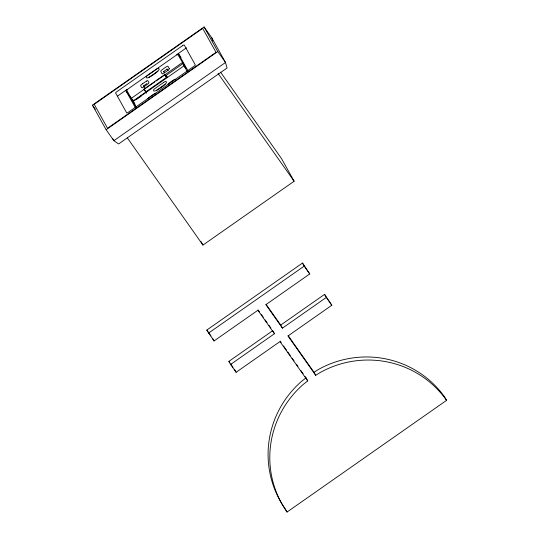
<?xml version="1.0" encoding="UTF-8"?>
<svg xmlns="http://www.w3.org/2000/svg" width="539" height="539" viewBox="0 0 539 539"><rect width="100%" height="100%" fill="white"/><g stroke="black" fill="none" stroke-linecap="round" stroke-linejoin="round"><path stroke-width="0.81" d="M135.424 107.834L126.045 90.99L127.298 89.258L117.576 96.063M131.819 98.206L131.563 98.812L136.05 106.877M131.927 100.227L132.951 99.203M305.067 376.485L306.024 377.839L301.833 381.107A97.384 95.787 -29.1 0 0 285.333 508.978L287.044 512.05L446.555 400.349L444.843 397.277A97.384 95.787 -29.1 0 0 318.509 369.431L314.001 372.254L288.156 335.622M306.024 377.839L307.735 380.911L303.545 384.179A97.384 95.787 -29.1 0 0 287.044 512.05M92.445 105.139L204.099 26.95L211.834 37.912L225.511 62.49L227.06 67.995L118.593 143.953L113.857 140.679L106.122 129.717L92.445 105.139L95.342 109.249M186.467 47.823L176.745 54.628L178.685 54.122L180.983 57.39M149.141 77.232L157.86 71.135M164.442 72.765L163.708 71.451L167.09 69.086L168.02 70.4M144.385 87.311L143.59 85.89L146.972 83.525M146.46 93.18L144.021 89.117L164.759 74.591L166.834 77.542M154.713 81.948L131.26 98.367L126.84 90.431A2.924 0.526 -35.2 0 1 128.976 88.295L175.236 55.901A2.924 0.526 -35.2 0 1 177.883 54.682L184.217 65.367M156.094 80.978L182.303 62.625M167.124 77.731L165.918 75.561L182.984 63.615L184.587 66.499M145.624 92.001L166.362 77.481L164.759 74.591M146.204 91.798L133.099 100.975L126.045 90.99M166.207 77.791L167.589 76.821M136.239 107.308L133.025 101.534L184.068 65.792L185.901 68.392L184.143 65.232M136.744 99.176L141.265 96.009M156.445 90.343L165.156 84.246M106.122 129.717L217.783 51.528L204.099 26.95M127.44 138.024L202.954 245.083L294.119 181.245L281.513 158.594L220.518 72.125M307.735 380.911L279.977 341.564L236.116 372.281L230.591 364.452L274.459 333.735L257.891 310.248L214.023 340.971L206.794 330.07L302.5 263.045L309.73 273.947L265.862 304.663L282.429 328.15L326.297 297.434L324.586 294.361L280.725 325.078L282.429 328.15M208.499 333.142L304.212 266.118L302.5 263.045M230.591 364.452L228.88 361.379L272.747 330.663L274.459 333.735M324.586 294.361L331.822 305.263L287.954 335.979L315.713 375.326L320.22 372.503A97.384 95.787 -29.1 0 1 446.555 400.349M217.783 51.528L225.511 62.49L113.857 140.679L112.644 138.51M218.113 73.506L294.119 181.245M304.212 266.118L309.73 273.947M326.297 297.434L331.822 305.263M163.708 71.451L164.638 72.772M165.918 75.561L167.157 77.32M143.59 85.89L144.519 87.203M144.021 89.117L145.685 91.475M133.025 101.534L134.858 104.135L134.157 102.875M266.05 304.279L280.725 325.078M258.073 309.864L259.495 311.879M261.388 314.56L263.281 317.242M265.175 319.93L267.068 322.612M268.961 325.293L270.854 327.981M280.186 341.207L281.142 342.561M283.534 345.957L286.404 350.027M287.839 352.061L290.231 355.45M292.145 358.166L294.058 360.881M296.457 364.27L297.892 366.304M300.762 370.381L303.154 373.77M206.794 330.07L210.931 335.938M228.88 361.379L229.803 362.686M230.719 363.993L233.023 367.254M178.685 54.122L188.057 70.973M184.068 65.792L187.282 71.566M167.09 69.086L167.824 70.4M314.001 372.254L315.713 375.326M200.926 241.432L202.954 245.083M234.404 369.208L236.116 372.281M212.656 338.512L214.023 340.971M211.834 37.912L212.777 40.971M142.599 83.734A2.729 0.492 -35.2 0 0 140.605 85.721L141.723 87.736A2.729 0.492 -35.2 0 0 144.196 86.597A9.123 1.637 -35.2 0 0 148.023 83.841A2.729 0.492 -35.2 0 0 148.932 82.689L147.814 80.675A2.729 0.492 -35.2 0 0 146.487 81.086M142.626 83.767A9.123 1.637 -35.2 0 1 146.514 81.126M168.027 84.401A2.729 0.492 -35.2 0 1 170.014 82.406A9.123 1.637 -35.2 0 1 173.908 79.759A2.729 0.492 -35.2 0 1 175.229 79.354M147.908 98.839A2.729 0.492 -35.2 0 1 149.896 96.845A9.123 1.637 -35.2 0 1 153.79 94.197A2.729 0.492 -35.2 0 1 155.111 93.793M202.677 28.372L94.21 104.33L107.544 128.295L216.018 52.337L202.677 28.372M182.425 45.761L117.024 91.556A1.947 0.35 -35.2 0 0 115.602 92.977L126.719 112.947A1.947 0.35 -35.2 0 0 128.484 112.139L193.885 66.344A1.947 0.35 -35.2 0 0 195.307 64.916L184.19 44.946A1.947 0.35 -35.2 0 0 182.425 45.761M156.229 69.423L148.151 75.076A2.729 0.492 -35.2 0 0 146.157 77.07L146.595 77.845A7.661 1.374 -35.2 0 0 153.534 74.665A7.661 1.374 -35.2 0 0 159.133 69.066L158.702 68.285A2.729 0.492 -35.2 0 0 156.229 69.423M163.526 82.534L155.454 88.187A2.729 0.492 -35.2 0 0 153.46 90.181L153.891 90.963A7.661 1.374 -35.2 0 0 160.831 87.776A7.661 1.374 -35.2 0 0 166.43 82.177L165.999 81.396A2.729 0.492 -35.2 0 0 163.526 82.534M169.327 68.749L167.932 66.243A2.729 0.492 -35.2 0 0 166.605 66.647A9.123 1.637 -35.2 0 0 162.717 69.295A2.729 0.492 -35.2 0 0 160.723 71.289L162.124 73.796A2.729 0.492 -35.2 0 0 163.445 73.392A9.123 1.637 -35.2 0 0 167.339 70.744A2.729 0.492 -35.2 0 0 169.327 68.749"/></g></svg>
